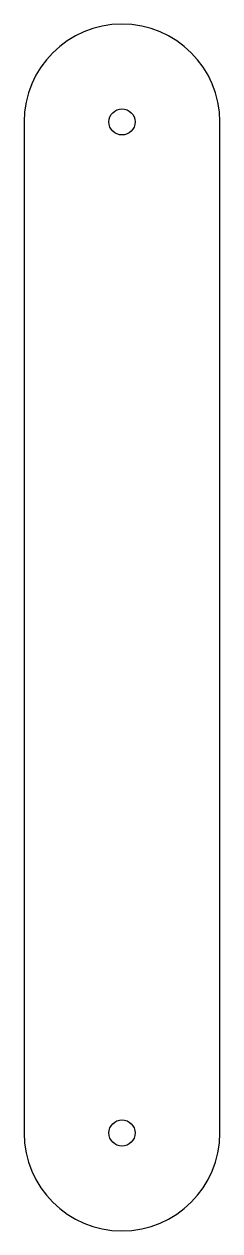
# Model space of a CAD drawing. Header units: centimetres. Extents: x -0.5 to 2.5, y -15.7 to 2.8.
import ezdxf

# ---------------------------------------------------------------- set-up
doc = ezdxf.new("R2010")
doc.units = ezdxf.units.CM

msp = doc.modelspace()

# ---------------------------------------------------------------- linework, layer by layer
msp.add_lwpolyline([(2.456, -14.2), (2.456, 1.3, 1), (-0.544, 1.3), (-0.544, -14.2, 1)], format="xyb", close=True)
for centre in [(0.956, 1.3), (0.956, -14.2)]:
    msp.add_circle(centre, 0.2)

doc.saveas('drawing.dxf')
